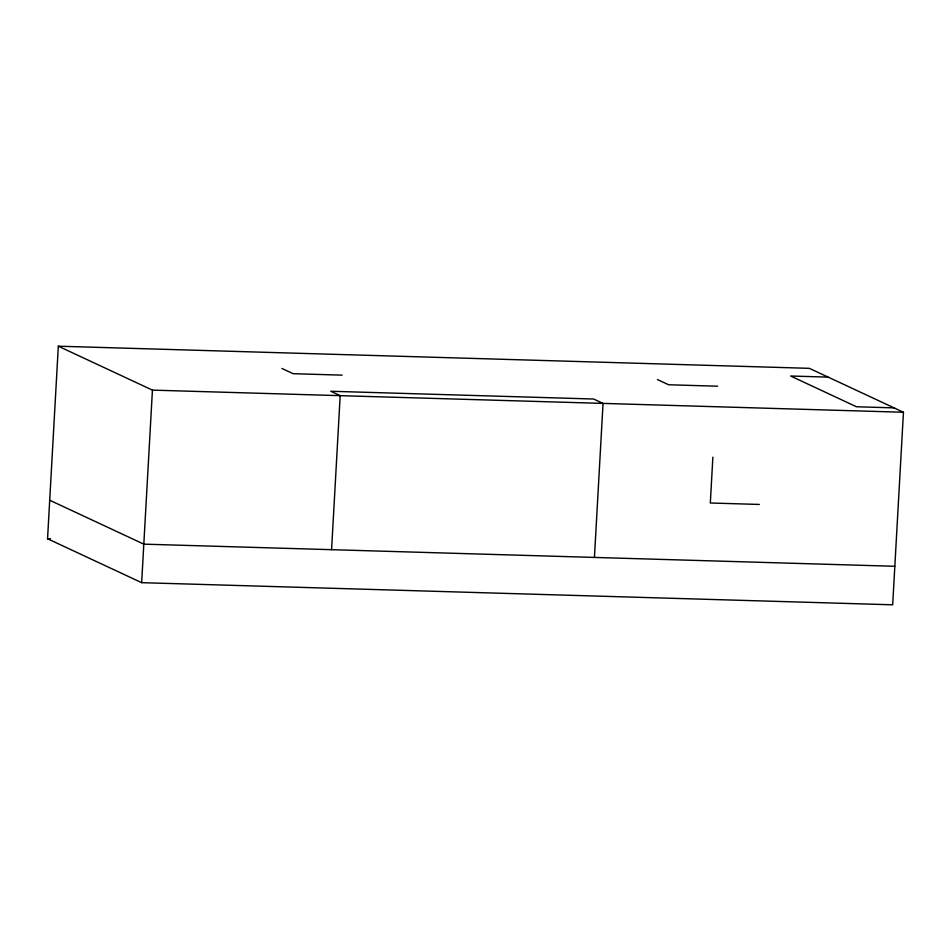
<?xml version="1.0" encoding="UTF-8"?>
<svg xmlns="http://www.w3.org/2000/svg" width="951" height="951" viewBox="0 0 951 951"><rect width="100%" height="100%" fill="white"/><g stroke="black" fill="none" stroke-linecap="round" stroke-linejoin="round"><path stroke-width="1.43" d="M47.55 538.741L58.32 346.2L809.337 368.334L903.45 412.259L892.68 604.8L141.663 582.666L47.55 538.741L50.522 538.825M141.663 582.666L152.433 390.124L58.32 346.2M331.578 549.69L340.185 395.664L330.77 391.265L593.626 399.016L603.041 403.414L594.434 557.441M712.87 457.181L710.314 502.996L759.314 504.446M828.155 377.119L790.602 376.014L856.482 406.766L894.035 407.872M342.122 375.146L293.122 373.695L281.936 368.477M717.636 386.213L668.636 384.763L657.438 379.544M152.433 390.124L903.45 412.259M894.843 566.285L143.815 544.15L49.702 500.226"/></g></svg>
